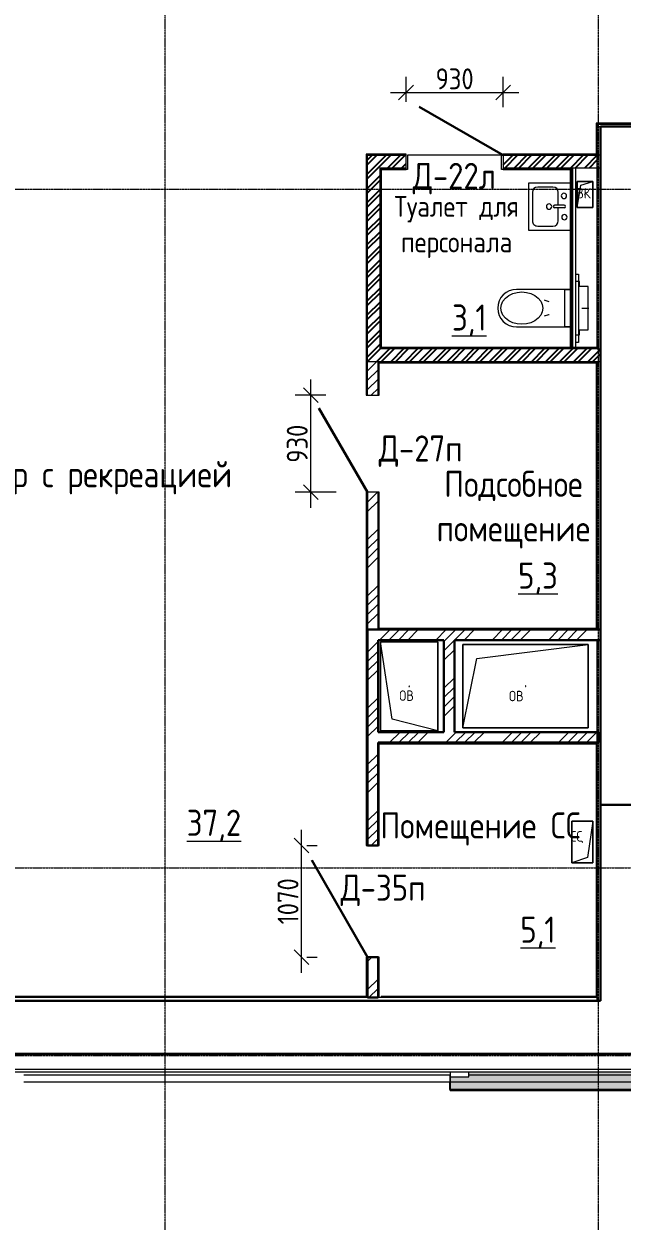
# Model space of a CAD drawing. Header units: millimetres. Extents: x -25149 to 64359, y -29707 to 46678.
# Drawn here: x 1649 to 7375, y -1590 to 9878 of the extents above; entities that cross this region are included whole.
import ezdxf

# ---------------------------------------------------------------- set-up
doc = ezdxf.new("R2010")
doc.units = ezdxf.units.MM
doc.linetypes.add('ADSK_Линия сетки', pattern=[25, 20, -2.5, 0, -2.5])
for name, color, linetype, lineweight in [('Аннотация', 7, 'Continuous', 9), ('Двери', 7, 'Continuous', 9), ('Марки дверей', 7, 'Continuous', 20), ('Марки помещений', 7, 'Continuous', 20), ('Обобщенные модели', 7, 'Continuous', 18), ('Ограждение', 7, 'Continuous', 9), ('Оси', 7, 'Continuous', 9), ('Перекрытие', 7, 'Continuous', 18), ('Размеры', 7, 'Continuous', 5), ('Сантехника', 7, 'Continuous', 18), ('Стены внутренние', 7, 'Continuous', 18), ('Стены наружные', 7, 'Continuous', 18), ('Стены несущие', 7, 'Continuous', 30), ('Стены отделка', 7, 'Continuous', 30), ('Стены штриховка', 7, 'Continuous', 9)]:
    doc.layers.add(name, color=color, linetype=linetype, lineweight=lineweight)
doc.styles.add('GOST Common_2', font='GOST_Common.ttf', dxfattribs={"width": 0.9, "height": 250})
doc.styles.add('GOST Common_5', font='GOST_Common.ttf', dxfattribs={"width": 0.9, "height": 100})
doc.styles.add('GOST Common_6', font='GOST_Common.ttf', dxfattribs={"width": 0.9, "height": 200})
doc.dimstyles.new('ADSK_Основной_2_мм', dxfattribs={"dimscale": 304.8, "dimtxt": 201.142999, "dimasz": 0.463911, "dimexe": 0.492126, "dimexo": 0.492126, "dimgap": 0.098425, "dimtad": 1, "dimrnd": 0.01, "dimdsep": 46, "dimtxsty": 'GOST Common_6', "dimblk1": 'OBLIQUE', "dimblk2": 'OBLIQUE', "dimsah": 1, "dimcen": 0.09, "dimdle": 0.492126, "dimazin": 2, "dimtfac": 1, "dimtdec": 4, "dimtix": 1, "dimtmove": 0, "dimatfit": 3, "dimfxl": 1, "dimtvp": 1, "dimtolj": 1, "dimtzin": 0, "dimlwd": 20, "dimlwe": 20, "dimarcsym": 2})

# ---------------------------------------------------------------- blocks, each defined once
blk = doc.blocks.new('AC_Дверь_Однопольная_Стальная - 900х2100Н Д32п-6552410-План 2-го этажа')
at = {"layer": 'Двери', "lineweight": 30}
blk.add_line((-465, 75), (340, 540), dxfattribs=at)
blk = doc.blocks.new('Ограждение - Ограждение-2756656-План 2-го этажа')
at = {"layer": 'Ограждение', "true_color": 0x373f43, "transparency": 33554432}
for points in [[(8028, -338), (8028, 116), (8009, 107), (7987, 107), (7966, 118), (7953, 134), (7948, 156), (7953, 178), (7967, 195), (7987, 205), (8009, 205), (8028, 197), (8028, 1539), (7849, 1717), (7849, 746), (7948, 746), (7948, 246), (7849, 246), (7849, -160), (7922, -233)], [(18243, 1539), (18282, 1539), (18282, 1717), (16198, 1717), (16198, 1698), (15798, 1698), (15798, 1717), (7849, 1717), (8028, 1539), (17981, 1539)], [(18243, 1538), (18282, 1539), (18282, 1543), (8024, 1543), (8028, 1538), (17981, 1538)], [(7848, 746), (7849, 746), (7848, 970)], [(7512, -338), (8028, -338), (7848, -160), (5909, -160), (5909, -209), (5729, -209), (5729, -338), (5909, -338)], [(8028, -339), (8023, -335), (5729, -335), (5729, -339), (8028, -339)]]:
    blk.add_hatch(color=149, dxfattribs=at).paths.add_polyline_path(points)
h = blk.add_hatch(color=149, dxfattribs=at)
h.paths.add_polyline_path([(8028, -339), (8028, 116), (8024, 114), (8024, -335), (8028, -338)])
h.paths.add_polyline_path([(8028, 196), (8028, 1539), (8024, 1543), (8024, 198), (8028, 196)])
at = {"layer": 'Ограждение'}
for p, q in [((7849, 1717), (7848, 1718)), ((7848, 1718), (8033, 1718)), ((7849, 1717), (8026, 1540)), ((8028, 1539), (7849, 1717)), ((7849, 1717), (7849, 746)), ((7849, 1717), (7849, 746)), ((15798, 1717), (7849, 1717)), ((15798, 1717), (7849, 1717)), ((8033, 1718), (9809, 1718)), ((9809, 1718), (8033, 1718)), ((10833, 1718), (12604, 1718)), ((12604, 1718), (10833, 1718)), ((13663, 1718), (15439, 1718)), ((15439, 1718), (13663, 1718)), ((18283, 1717), (16198, 1717)), ((18283, 1717), (16198, 1717)), ((16508, 1718), (18282, 1718)), ((18282, 1718), (16508, 1718)), ((8026, 1540), (8023, 1544)), ((8023, 1544), (8023, 198)), ((8023, 1544), (8024, 1543)), ((18282, 1544), (8023, 1544)), ((8024, 1543), (8026, 1540)), ((8026, 1540), (8024, 1543)), ((8024, 1543), (8024, 198)), ((8024, 1543), (8026, 1540)), ((18282, 1543), (8024, 1543)), ((8026, 1540), (8024, 1542)), ((8024, 1542), (8024, 198)), ((8024, 1542), (8024, 1542)), ((8024, 1542), (8024, 198)), ((8024, 1542), (8026, 1540)), ((18282, 1542), (8024, 1542)), ((18282, 1542), (8024, 1542)), ((8026, 1540), (8026, 197)), ((8027, 1540), (8026, 1540)), ((8026, 1540), (8026, 197)), ((8028, 1539), (8026, 1540)), ((8026, 1540), (8028, 1539)), ((18282, 1540), (8026, 1540)), ((18282, 1540), (8026, 1540)), ((8027, 1540), (8027, 196)), ((8027, 1540), (8027, 196)), ((8027, 1540), (8028, 1538)), ((18282, 1540), (8027, 1540)), ((18282, 1540), (8027, 1540)), ((8028, 1539), (8028, 196)), ((18282, 1539), (8028, 1539)), ((8028, 1538), (8028, 196)), ((18282, 1538), (8028, 1538)), ((7849, 246), (7849, -160)), ((7849, 246), (7849, -160)), ((8026, 116), (8026, -337)), ((8026, 116), (8026, -337)), ((8027, 116), (8027, -337)), ((8027, 116), (8027, -338)), ((8028, 116), (8028, -339)), ((8028, 116), (8028, -338)), ((8023, 114), (8023, -333)), ((8024, 115), (8024, -335)), ((8024, 114), (8024, -335)), ((8024, 114), (8024, -335)), ((5729, -209), (5729, -337)), ((5729, -338), (5729, -209)), ((5909, -160), (7849, -160)), ((5909, -160), (7849, -160)), ((7848, -159), (7828, -159)), ((7849, -160), (7848, -159)), ((8028, -338), (7849, -160)), ((7849, -160), (8026, -337)), ((5729, -337), (5729, -333)), ((5729, -333), (5729, -335)), ((5729, -333), (8023, -333)), ((5729, -335), (5729, -337)), ((5729, -337), (5729, -335)), ((5729, -335), (5729, -335)), ((5729, -335), (5729, -337)), ((5729, -337), (5729, -335)), ((5729, -335), (5729, -337)), ((5729, -335), (8024, -335)), ((5729, -335), (8024, -335)), ((5729, -335), (8024, -335)), ((5729, -337), (5729, -337)), ((5729, -338), (5729, -337)), ((5729, -337), (5729, -338)), ((5729, -337), (8026, -337)), ((5729, -337), (8027, -337)), ((5729, -337), (8026, -337)), ((5729, -338), (5729, -339)), ((5729, -338), (8028, -338)), ((5729, -338), (8027, -338)), ((5729, -339), (8028, -339)), ((8023, -333), (8024, -335)), ((8026, -337), (8023, -333)), ((8024, -335), (8026, -337)), ((8026, -337), (8024, -335)), ((8024, -335), (8026, -337)), ((8024, -335), (8024, -335)), ((8026, -337), (8024, -335)), ((8024, -335), (8026, -337)), ((8026, -337), (8028, -338)), ((8028, -338), (8026, -337)), ((8027, -337), (8026, -337)), ((8027, -338), (8028, -339))]:
    blk.add_line(p, q, dxfattribs=at)
blk = doc.blocks.new('GM_Отверстие прямоугольное _в плите_ - Отверстие-3479543-План 2-го этажа')
at = {"layer": 'Обобщенные модели'}
for p, q in [((-100, -200), (-100, 200)), ((-100, 200), (100, 200)), ((100, 200), (-100, 200)), ((-100, 200), (-100, -200)), ((-100, -200), (-50, 150)), ((-50, 150), (100, 200)), ((100, 200), (100, -200)), ((100, -200), (100, 200)), ((100, -200), (-100, -200)), ((-100, -200), (100, -200))]:
    blk.add_line(p, q, dxfattribs=at)
for start, end in [(360, 180), (180, 360), (60, 165), (300, 360), (195, 270)]:
    blk.add_arc((0, 0), 2.5, start, end, dxfattribs=at)
blk = doc.blocks.new('AC_Дверь_Однопольная_Деревянная - 900х2100Н композитная Д-22л-6552334-План 2-го этажа')
at = {"layer": 'Двери', "lineweight": 30}
blk.add_line((465, 75), (-340, 540), dxfattribs=at)
blk = doc.blocks.new('SND_Унитаз_Jika_Olymp_с_инсталяцией - Унитаз_ выпуск прямой_ установка на пол_693х360х360_ PN30_12_ ХВ резьба HP DN15_ К гл_ кон П DN100-V38-План 2-го этажа')
at = {"layer": 'Сантехника'}
for p, q in [((0, -62), (0, 6)), ((-327, -94), (328, -94)), ((-327, -120), (-327, -94)), ((-255, -85), (-255, -120)), ((-208, -85), (-255, -85)), ((-208, 0), (-208, -85)), ((208, 0), (-208, 0)), ((208, -85), (208, 0)), ((255, -85), (208, -85)), ((255, -120), (255, -85)), ((328, -94), (328, -120)), ((-180, -175), (-180, -687)), ((-180, -224), (-180, -175)), ((180, -224), (-180, -224)), ((180, -687), (180, -175)), ((180, -175), (180, -224))]:
    blk.add_line(p, q, dxfattribs=at)
at = {"layer": 'Сантехника', "flags": 128}
for points in [[(0, -837), (-34, -831), (-67, -817), (-97, -793), (-121, -761), (-140, -723), (-151, -681), (-155, -637), (-151, -592), (-140, -550), (-121, -512), (-97, -480), (-67, -456), (-34, -442), (0, -437)], [(-62, -376), (-72, -412), (-75, -420)], [(0, -437), (34, -442), (67, -456), (97, -480), (121, -512), (140, -550), (151, -592), (155, -637), (151, -681), (140, -723), (121, -761), (97, -793), (67, -817), (34, -831), (0, -837)], [(75, -420), (62, -379), (62, -376)]]:
    blk.add_lwpolyline(points, dxfattribs=at)
at = {"layer": 'Сантехника'}
blk.add_arc((0, -687), 180, 180, 360, dxfattribs=at)
blk = doc.blocks.new('Sink - Kitchen _11_ - 450 x 400mm-658719-План 2-го этажа')
at = {"layer": 'Сантехника'}
for p, q in [((-209, 201), (-209, -198)), ((-209, 201), (-209, -198)), ((3, 145), (3, 53)), ((28, 145), (28, 53)), ((241, -198), (241, 201)), ((241, -198), (241, 201)), ((-171, 37), (-171, -109)), ((3, 88), (-120, 88)), ((152, 88), (28, 88)), ((203, -109), (203, 37)), ((-209, -198), (241, -198)), ((-209, -198), (241, -198)), ((-120, -160), (152, -160))]:
    blk.add_line(p, q, dxfattribs=at)
for centre, radius, start, end in [((-86, 142), 25.4, 360, 180), ((-86, 142), 25.4, 180, 0), ((16, 145), 12.7, 360, 180), ((117, 147), 25.4, 360, 180), ((117, 147), 25.4, 180, 0), ((-120, 37), 50.8, 90, 180), ((16, 0), 25.4, 360, 180), ((16, 0), 25.4, 180, 0), ((16, 53), 12.7, 180, 0), ((152, 37), 50.8, 360, 90), ((-120, -109), 50.8, 180, 270), ((152, -109), 50.8, 270, 0)]:
    blk.add_arc(centre, radius, start, end, dxfattribs=at)
blk = doc.blocks.new('GM_Отверстие прямоугольное _в плите_ - Отверстие-1400775-План 2-го этажа')
at = {"layer": 'Обобщенные модели'}
for p, q in [((-75, -125), (-75, 125)), ((-75, 125), (75, 125)), ((75, 125), (-75, 125)), ((-75, 125), (-75, -125)), ((-37.5, 87.5), (75, 125)), ((75, 125), (75, -125)), ((75, -125), (75, 125)), ((-75, -125), (-37.5, 87.5)), ((75, -125), (-75, -125)), ((-75, -125), (75, -125))]:
    blk.add_line(p, q, dxfattribs=at)
for start, end in [(360, 180), (180, 360), (60, 165), (300, 360), (195, 270)]:
    blk.add_arc((0, 0), 2.5, start, end, dxfattribs=at)
blk = doc.blocks.new('AC_Дверь_Однопольная_Стальная - 1000х2100Н Д35п-металлическая-7236750-План 2-го этажа')
at = {"layer": 'Двери', "lineweight": 30}
blk.add_line((-535, 50), (392, 585), dxfattribs=at)
blk = doc.blocks.new('GM_Отверстие прямоугольное _в плите_ - Отверстие-7236357-План 2-го этажа')
at = {"layer": 'Обобщенные модели'}
for p, q in [((-425, -275), (-425, 275)), ((-425, 275), (425, 275)), ((425, 275), (-425, 275)), ((-425, 275), (-425, -275)), ((-315, 165), (425, 275)), ((425, 275), (425, -275)), ((425, -275), (425, 275)), ((-425, -275), (-315, 165)), ((425, -275), (-425, -275)), ((-425, -275), (425, -275))]:
    blk.add_line(p, q, dxfattribs=at)
for start, end in [(360, 180), (180, 360), (60, 165), (300, 360), (195, 270)]:
    blk.add_arc((0, 0), 2.5, start, end, dxfattribs=at)
blk = doc.blocks.new('GM_Отверстие прямоугольное _в плите_ - Отверстие-7254743-План 2-го этажа')
at = {"layer": 'Обобщенные модели'}
for p, q in [((-600, -400), (-600, 400)), ((-600, 400), (600, 400)), ((600, 400), (-600, 400)), ((-600, 400), (-600, -400)), ((-467, 267), (600, 400)), ((600, 400), (600, -400)), ((600, -400), (600, 400)), ((-600, -400), (-467, 267)), ((600, -400), (-600, -400)), ((-600, -400), (600, -400))]:
    blk.add_line(p, q, dxfattribs=at)
for start, end in [(360, 180), (180, 360), (60, 165), (300, 360), (195, 270)]:
    blk.add_arc((0, 0), 2.5, start, end, dxfattribs=at)
blk = doc.blocks.new('_Oblique')
at = {"color": 0, "linetype": 'ByBlock', "lineweight": -2}
blk.add_line((-0.5, -0.5), (0.5, 0.5), dxfattribs=at)
blk = doc.blocks.new('DIMBLOCK27-План 2-го этажа')
at = {"layer": 'Defpoints', "color": 0, "transparency": 16777216}
for p in [(4395, 6322), (4688, 6322), (4788, 5392)]:
    blk.add_point(p, dxfattribs=at)
at = {"layer": 'Размеры', "color": 0, "transparency": 16777216}
for p, q in [((4395, 5242), (4395, 6472)), ((4538, 6322), (4245, 6322)), ((4638, 5392), (4245, 5392))]:
    blk.add_line(p, q, dxfattribs=at)
at = {"layer": 'Размеры', "color": 0, "transparency": 16777216, "xscale": 141.4, "yscale": 141.4, "zscale": 141.4}
for p, rotation in [((4395, 6322), 90), ((4395, 5392), 270)]:
    blk.add_blockref('_Oblique', p, dxfattribs=dict(at, rotation=rotation))
at = {"layer": 'Размеры', "color": 0, "transparency": 16777216, "insert": (4265, 5857), "char_height": 200, "width": 454.11, "attachment_point": 5, "rotation": 90, "style": 'GOST Common_6'}
blk.add_mtext('\\A1;930', dxfattribs=at)
blk = doc.blocks.new('DIMBLOCK28-План 2-го этажа')
at = {"layer": 'Defpoints', "color": 0, "transparency": 16777216}
for p in [(6237, 9222), (5307, 8983), (6237, 8930)]:
    blk.add_point(p, dxfattribs=at)
at = {"layer": 'Размеры', "color": 0, "transparency": 16777216}
for p, q in [((5307, 9133), (5307, 9372)), ((6237, 9080), (6237, 9372)), ((5157, 9222), (6387, 9222))]:
    blk.add_line(p, q, dxfattribs=at)
at = {"layer": 'Размеры', "color": 0, "transparency": 16777216, "xscale": 141.4, "yscale": 141.4, "zscale": 141.4, "rotation": 180}
blk.add_blockref('_Oblique', (5307, 9222), dxfattribs=at)
at = {"layer": 'Размеры', "color": 0, "transparency": 16777216, "xscale": 141.4, "yscale": 141.4, "zscale": 141.4}
blk.add_blockref('_Oblique', (6237, 9222), dxfattribs=at)
at = {"layer": 'Размеры', "color": 0, "transparency": 16777216, "insert": (5772, 9352), "char_height": 200, "width": 454.11, "attachment_point": 5, "style": 'GOST Common_6'}
blk.add_mtext('\\A1;930', dxfattribs=at)
blk = doc.blocks.new('DIMBLOCK51-План 2-го этажа')
at = {"layer": 'Defpoints', "color": 0, "transparency": 16777216}
for p in [(4207, 2009), (4307, 2009), (4207, 939)]:
    blk.add_point(p, dxfattribs=at)
at = {"layer": 'Размеры', "color": 0, "transparency": 16777216}
for p, q in [((4307, 789), (4307, 2159)), ((4357, 2009), (4457, 2009)), ((4357, 939), (4457, 939))]:
    blk.add_line(p, q, dxfattribs=at)
at = {"layer": 'Размеры', "color": 0, "transparency": 16777216, "xscale": 141.4, "yscale": 141.4, "zscale": 141.4}
for p, rotation in [((4307, 2009), 90), ((4307, 939), 270)]:
    blk.add_blockref('_Oblique', p, dxfattribs=dict(at, rotation=rotation))
at = {"layer": 'Размеры', "color": 0, "transparency": 16777216, "insert": (4177, 1474), "char_height": 200, "width": 560.47, "attachment_point": 5, "rotation": 90, "style": 'GOST Common_6'}
blk.add_mtext('\\A1;1070', dxfattribs=at)

msp = doc.modelspace()

# ---------------------------------------------------------------- hatches: boundary and pattern name
h = msp.add_hatch()
h.set_pattern_fill('ANSI32', color=256, scale=10)
h.paths.add_polyline_path([(5058.531, 8500), (5307.317, 8500), (5307.317, 8620), (4938.531, 8620), (4938.531, 6645.084), (7168.134, 6645.084), (7168.134, 6765.084), (7138.134, 6765.084), (5058.531, 6765.084)])
h.paths.add_polyline_path([(7138.134, 8620), (6237.317, 8620), (6237.317, 8500), (7138.134, 8500)], flags=17)
at = {"layer": 'Стены внутренние'}
h = msp.add_hatch(dxfattribs=at)
h.set_pattern_fill('ANSI34', color=256, scale=20, style=0)
h.paths.add_polyline_path([(5038.531, 5391.5), (4938.531, 5391.5), (4938.531, 4076.057), (5038.531, 4076.057)])
h.paths.add_polyline_path([(5038.531, 6645.084), (4938.531, 6645.084), (4938.531, 6321.5), (5038.531, 6321.5)])
at = {"layer": 'Стены внутренние', "lineweight": 9}
h = msp.add_hatch(dxfattribs=at)
h.set_pattern_fill('ANSI34', color=256, scale=20, style=0)
h.paths.add_polyline_path([(5038.531, 551.098), (5038.531, 939.308), (4938.531, 939.308), (4938.531, 551.098)])
h.paths.add_polyline_path([(5038.531, 2009.308), (5038.531, 4076.057), (4938.531, 4076.057), (4938.531, 2009.308)])
h = msp.add_hatch(dxfattribs=at)
h.set_pattern_fill('ANSI34', color=256, scale=20, style=0)
h.paths.add_polyline_path([(5418.391, 3976.057), (7153.134, 3976.057), (7153.134, 4076.057), (5038.531, 4076.057), (5038.531, 3976.057)])
h = msp.add_hatch(dxfattribs=at)
h.set_pattern_fill('ANSI34', color=256, scale=20, style=0)
h.paths.add_polyline_path([(5669.531, 3094), (5769.531, 3094), (5769.531, 3976.057), (5669.531, 3976.057), (5669.531, 3375.579)])
h = msp.add_hatch(dxfattribs=at)
h.set_pattern_fill('ANSI34', color=256, scale=20, style=0)
h.paths.add_polyline_path([(5418.391, 2994), (7153.134, 2994), (7153.134, 3094), (5038.531, 3094), (5038.531, 2994)])

# ---------------------------------------------------------------- linework, layer by layer
at = {"layer": 'Оси', "color": 252, "linetype": 'ADSK_Линия сетки'}
for p, q in [((2999.565, -5029.374), (2999.565, 44222.998)), ((7149.565, -5029.374), (7149.565, 21857.733)), ((-10114.729, 8295), (56004.853, 8295)), ((-10114.729, 1795), (42695.51, 1795)), ((-10114.729, -5), (50212.269, -5))]:
    msp.add_line(p, q, dxfattribs=at)
at = {"layer": 'Перекрытие'}
msp.add_line((6222.317, 8620), (5322.317, 8620), dxfattribs=at)
for points in [[(5322.317, 8620), (5322.317, 8485), (5307.317, 8485), (5307.317, 8632)], [(6237.317, 8632), (6237.317, 8485), (6222.317, 8485), (6222.317, 8620)]]:
    msp.add_lwpolyline(points, dxfattribs=at)
at = {"layer": 'Стены наружные'}
for p, q in [((5048.531, 6321.5), (5048.531, 6635.084)), ((5050.531, 6321.5), (5050.531, 6633.084)), ((5048.531, 4086.057), (5048.531, 5391.5)), ((5050.531, 4088.057), (5050.531, 5391.5)), ((1648.655, -188.902), (5727.807, -188.902)), ((5727.807, -188.902), (5727.807, -258.902)), ((5728.55, -158.902), (5728.55, -188.902)), ((5908.637, -188.902), (7848.134, -188.902)), ((7918.134, -258.902), (1648.655, -258.902)), ((5724.226, -258.902), (5724.226, -328.902)), ((7988.134, -328.902), (5724.226, -328.902))]:
    msp.add_line(p, q, dxfattribs=at)
at = {"layer": 'Стены несущие'}
for p, q in [((7540.598, 8895), (7168.134, 8895)), ((7168.134, 8895), (7168.134, 521.098)), ((7168.134, 4076.057), (4928.531, 4076.057)), ((4938.531, 2009.308), (4938.531, 4076.057)), ((5038.531, 3976.057), (5669.531, 3976.057)), ((5038.531, 3094), (5038.531, 3976.057)), ((5669.531, 3976.057), (5669.531, 3094)), ((5769.531, 3976.057), (7168.134, 3976.057)), ((5769.531, 3094), (5769.531, 3976.057)), ((5669.531, 3094), (5038.531, 3094)), ((5038.531, 2994), (7153.134, 2994)), ((5038.531, 2984), (5038.531, 2994)), ((5038.531, 2009.308), (5038.531, 2984)), ((7153.134, 3094), (5769.531, 3094)), ((7153.134, 2994), (7153.134, 3094)), ((7168.134, 2398.232), (8009.14, 2398.232)), ((4938.531, 2009.308), (5038.531, 2009.308)), ((4938.531, 551.098), (4938.531, 939.308)), ((5038.531, 939.308), (4938.531, 939.308)), ((5038.531, 551.098), (5038.531, 939.308)), ((169.431, 521.098), (7168.134, 521.098)), ((4938.531, 551.098), (5038.531, 551.098)), ((-338.149, 11.098), (7678.134, 11.098))]:
    msp.add_line(p, q, dxfattribs=at)
at = {"layer": 'Стены отделка', "lineweight": 9}
for p, q in [((7126.134, 8925), (7126.134, 8632)), ((7570.598, 8927), (7128.134, 8927)), ((7560.598, 8915), (7138.134, 8915)), ((7138.134, 6765.084), (7138.134, 8915)), ((7138.134, 8895), (7168.134, 8895)), ((4926.531, 8630), (4926.531, 6321.5)), ((5307.317, 8632), (4928.531, 8632)), ((7126.134, 8632), (6237.317, 8632)), ((7168.134, 8620), (7128.134, 8620)), ((6237.317, 8500), (7168.134, 8500)), ((6237.317, 8494), (6892.025, 8494)), ((6877.025, 8494), (6877.025, 6775.584)), ((6892.025, 6765.084), (6892.025, 8494)), ((6237.317, 8485), (6892.025, 8485)), ((6932.025, 6765.084), (6932.025, 8470)), ((7138.134, 6771.084), (5064.531, 6771.084)), ((7138.134, 6780.084), (5073.531, 6780.084)), ((6877.025, 6775.584), (6892.025, 6775.584)), ((7138.134, 6765.084), (5058.531, 6765.084)), ((4938.531, 6645.084), (7168.134, 6645.084)), ((5050.531, 6633.084), (7126.134, 6633.084)), ((7126.134, 6633.084), (7126.134, 4088.057)), ((7138.134, 4076.057), (7138.134, 6645.084)), ((4926.531, 6321.5), (5050.531, 6321.5)), ((5050.531, 5391.5), (4926.531, 5391.5)), ((4926.531, 5391.5), (4926.531, 2009.308)), ((7126.134, 4088.057), (5050.531, 4088.057)), ((7138.134, 521.098), (7138.134, 3976.057)), ((5038.531, 2984), (5038.531, 2984)), ((5050.531, 2982), (7126.134, 2982)), ((5050.531, 2009.308), (5050.531, 2982)), ((7126.134, 2982), (7126.134, 563.098)), ((4926.531, 2009.308), (4938.531, 2009.308)), ((5038.531, 2009.308), (5050.531, 2009.308)), ((4938.531, 939.308), (4926.531, 939.308)), ((4926.531, 939.308), (4926.531, 563.098)), ((5050.531, 939.308), (5038.531, 939.308)), ((5050.531, 557.098), (5050.531, 939.308)), ((7138.134, 551.098), (179.449, 551.098)), ((4926.531, 563.098), (201.232, 563.098)), ((5038.531, 557.098), (5050.531, 557.098)), ((7126.134, 563.098), (5069.531, 563.098)), ((5069.531, 563.098), (5069.531, 551.098)), ((7132.134, 551.098), (7132.134, 563.098)), ((7132.134, 563.098), (7138.134, 563.098)), ((-507.343, -158.902), (7828.134, -158.902)), ((7828.134, -138.902), (-487.438, -138.902)), ((5728.666, -158.902), (5728.666, -208.902)), ((5728.666, -208.902), (5908.637, -208.902)), ((5908.637, -208.902), (5908.637, -158.902))]:
    msp.add_line(p, q, dxfattribs=at)
for points in [[(5058.531, 6765.084), (5058.531, 8500), (5307.317, 8500)], [(5064.531, 6771.084), (5064.531, 8494), (5307.317, 8494)], [(5073.531, 6780.084), (5073.531, 8485), (5307.317, 8485)]]:
    msp.add_lwpolyline(points, dxfattribs=at)
at = {"layer": 'Стены штриховка'}
for p, q in [((7128.134, 8927), (7126.134, 8927)), ((7126.134, 8927), (7126.134, 8925)), ((7572.598, 8925), (7126.134, 8925)), ((7128.134, 8927), (7128.134, 8630)), ((4928.531, 8632), (4926.531, 8632)), ((4926.531, 8632), (4926.531, 8630)), ((5307.317, 8630), (4926.531, 8630)), ((4928.531, 8632), (4928.531, 6321.5)), ((7128.134, 8630), (6237.317, 8630)), ((6237.317, 8620), (7128.134, 8620)), ((6886.025, 6775.584), (6886.025, 8494)), ((6905.025, 6765.084), (6905.025, 8500)), ((6932.025, 8295), (6932.025, 8500)), ((7138.134, 6765.084), (7168.134, 6765.084)), ((5038.531, 6321.5), (5038.531, 6645.084)), ((7128.134, 6635.084), (5048.531, 6635.084)), ((7128.134, 6635.084), (7128.134, 4086.057)), ((4928.531, 5391.5), (4928.531, 2009.308)), ((4938.531, 5391.5), (4938.531, 4076.057)), ((5038.531, 4076.057), (5038.531, 5391.5)), ((7128.134, 4086.057), (5048.531, 4086.057)), ((5048.531, 2984), (7128.134, 2984)), ((5048.531, 2009.308), (5048.531, 2984)), ((7128.134, 2984), (7128.134, 563.098)), ((4928.531, 939.308), (4928.531, 561.098)), ((5048.531, 557.098), (5048.531, 939.308)), ((4928.531, 561.098), (199.241, 561.098)), ((5069.531, 561.098), (7132.134, 561.098)), ((7128.134, 563.098), (7132.134, 563.098))]:
    msp.add_line(p, q, dxfattribs=at)
msp.add_lwpolyline([(4938.531, 6321.5), (4938.531, 8620), (5307.317, 8620)], dxfattribs=at)

# ---------------------------------------------------------------- block references
at = {"layer": 'Двери', "color": 8, "true_color": 0x7f7f7f}
msp.add_blockref('AC_Дверь_Однопольная_Деревянная - 900х2100Н композитная Д-22л-6552334-План 2-го этажа', (5772.317, 8545), dxfattribs=at)
at = {"layer": 'Двери', "rotation": 90.00000000000011}
msp.add_blockref('AC_Дверь_Однопольная_Стальная - 900х2100Н Д32п-6552410-План 2-го этажа', (5013.531, 5856.5), dxfattribs=at)
at = {"layer": 'Двери', "color": 8, "true_color": 0x7f7f7f, "rotation": 90.00000000000011}
msp.add_blockref('AC_Дверь_Однопольная_Стальная - 1000х2100Н Д35п-металлическая-7236750-План 2-го этажа', (4988.531, 1474.308), dxfattribs=at)
at = {"layer": 'Обобщенные модели'}
for name, p in [('GM_Отверстие прямоугольное _в плите_ - Отверстие-1400775-План 2-го этажа', (7019.087, 8245)), ('GM_Отверстие прямоугольное _в плите_ - Отверстие-7254743-План 2-го этажа', (6452.047, 3534))]:
    msp.add_blockref(name, p, dxfattribs=at)
for name, p, rotation in [('GM_Отверстие прямоугольное _в плите_ - Отверстие-7236357-План 2-го этажа', (5337.531, 3532.523), 89.99999999999955), ('GM_Отверстие прямоугольное _в плите_ - Отверстие-3479543-План 2-го этажа', (6995, 2042.74), 180)]:
    msp.add_blockref(name, p, dxfattribs=dict(at, rotation=rotation))
at = {"layer": 'Ограждение'}
msp.add_blockref('Ограждение - Ограждение-2756656-План 2-го этажа', (0, 0), dxfattribs=at)
at = {"layer": 'Сантехника'}
for name, p, rotation in [('Sink - Kitchen _11_ - 450 x 400mm-658719-План 2-го этажа', (6676.479, 8144.432), 270), ('SND_Унитаз_Jika_Olymp_с_инсталяцией - Унитаз_ выпуск прямой_ установка на пол_693х360х360_ PN30_12_ ХВ резьба HP DN15_ К гл_ кон П DN100-V38-План 2-го этажа', (7052.134, 7155.584), 269.9999999999998)]:
    msp.add_blockref(name, p, dxfattribs=dict(at, rotation=rotation))

# ---------------------------------------------------------------- texts
at = {"layer": 'Аннотация', "color": 251, "true_color": 0x4b4b4b, "char_height": 100, "attachment_point": 1, "line_spacing_factor": 1.022766, "style": 'GOST Common_5'}
for s, insert, width in [('\\pxt3.6,7.2,10.8,14.4,18,21.6,25.2,28.8,32.4,36,39.6,43.2,46.8,50.4,54,57.6,61.2,64.8,68.4,72,75.6,79.2,82.8,86.4,90,93.6,97.2,100.8,104.4,108,111.6,115.2;{ВК}', (6936.839, 8306.159), 156.348), ('\\pxt3.6,7.2,10.8,14.4,18,21.6,25.2,28.8,32.4,36,39.6,43.2,46.8,50.4,54,57.6,61.2,64.8,68.4,72,75.6,79.2,82.8,86.4,90,93.6,97.2,100.8,104.4,108,111.6,115.2;{ОВ}', (5242.093, 3493.733), 156.348), ('\\pxt3.6,7.2,10.8,14.4,18,21.6,25.2,28.8,32.4,36,39.6,43.2,46.8,50.4,54,57.6,61.2,64.8,68.4,72,75.6,79.2,82.8,86.4,90,93.6,97.2,100.8,104.4,108,111.6,115.2;{ОВ}', (6292.883, 3489.897), 156.348), ('\\pxt3.6,7.2,10.8,14.4,18,21.6,25.2,28.8,32.4,36,39.6,43.2,46.8,50.4,54,57.6,61.2,64.8,68.4,72,75.6,79.2,82.8,86.4,90,93.6,97.2,100.8,104.4,108,111.6,115.2;{СС}', (6880.539, 2145.755), 138.168)]:
    msp.add_mtext(s, dxfattribs=dict(at, insert=insert, width=width))
at = {"layer": 'Марки дверей', "lineweight": 9, "char_height": 250, "width": 851.4, "attachment_point": 5, "line_spacing_factor": 1.022766, "style": 'GOST Common_2'}
for s, insert in [('\\pxqc,t1.8,3.6,5.4,7.2,9,10.8,12.6,14.4,16.2,18,19.8,21.6,23.4,25.2,27,28.8,30.6,32.4,34.2,36,37.8,39.6,41.4,43.2,45,46.8,48.6,50.4,52.2,54,55.8,57.6;{Д-22л}', (5768.71, 8396.204)), ('\\pxqc,t1.8,3.6,5.4,7.2,9,10.8,12.6,14.4,16.2,18,19.8,21.6,23.4,25.2,27,28.8,30.6,32.4,34.2,36,37.8,39.6,41.4,43.2,45,46.8,48.6,50.4,52.2,54,55.8,57.6;{Д-27п}', (5447.169, 5785.644)), ('\\pxqc,t1.8,3.6,5.4,7.2,9,10.8,12.6,14.4,16.2,18,19.8,21.6,23.4,25.2,27,28.8,30.6,32.4,34.2,36,37.8,39.6,41.4,43.2,45,46.8,48.6,50.4,52.2,54,55.8,57.6;{Д-35п}', (5086.009, 1578.629))]:
    msp.add_mtext(s, dxfattribs=dict(at, insert=insert))
at = {"layer": 'Марки помещений', "lineweight": 9, "attachment_point": 5, "line_spacing_factor": 1.022766, "style": 'GOST Common_2'}
for s, insert, char_height, width in [('\\pxqc,t1.8,3.6,5.4,7.2,9,10.8,12.6,14.4,16.2,18,19.8,21.6,23.4,25.2,27,28.8,30.6,32.4,34.2,36,37.8,39.6,41.4,43.2,45,46.8,48.6,50.4,52.2,54,55.8,57.6;Туалет для персонала', (5790.798, 7933.105), 200, 1667.06759), ('\\pxqc,t1.8,3.6,5.4,7.2,9,10.8,12.6,14.4,16.2,18,19.8,21.6,23.4,25.2,27,28.8,30.6,32.4,34.2,36,37.8,39.6,41.4,43.2,45,46.8,48.6,50.4,52.2,54,55.8,57.6;{\\L3,1}', (5912.599, 7036.309), 250, 357.3), ('\\pxqc,t1.8,3.6,5.4,7.2,9,10.8,12.6,14.4,16.2,18,19.8,21.6,23.4,25.2,27,28.8,30.6,32.4,34.2,36,37.8,39.6,41.4,43.2,45,46.8,48.6,50.4,52.2,54,55.8,57.6;{Коридор с рекреацией}', (2112.613, 5530.524), 250, 3083.4), ('\\pxqc,t1.8,3.6,5.4,7.2,9,10.8,12.6,14.4,16.2,18,19.8,21.6,23.4,25.2,27,28.8,30.6,32.4,34.2,36,37.8,39.6,41.4,43.2,45,46.8,48.6,50.4,52.2,54,55.8,57.6;Подсобное помещение', (6335.234, 5224.97), 250, 1750.76819), ('\\pxqc,t1.8,3.6,5.4,7.2,9,10.8,12.6,14.4,16.2,18,19.8,21.6,23.4,25.2,27,28.8,30.6,32.4,34.2,36,37.8,39.6,41.4,43.2,45,46.8,48.6,50.4,52.2,54,55.8,57.6;{\\L5,3}', (6569.837, 4564.554), 250, 405), ('\\pxqc,t1.8,3.6,5.4,7.2,9,10.8,12.6,14.4,16.2,18,19.8,21.6,23.4,25.2,27,28.8,30.6,32.4,34.2,36,37.8,39.6,41.4,43.2,45,46.8,48.6,50.4,52.2,54,55.8,57.6;{\\L37,2}', (3467.743, 2196.324), 250, 566.1), ('\\pxqc,t1.8,3.6,5.4,7.2,9,10.8,12.6,14.4,16.2,18,19.8,21.6,23.4,25.2,27,28.8,30.6,32.4,34.2,36,37.8,39.6,41.4,43.2,45,46.8,48.6,50.4,52.2,54,55.8,57.6;{Помещение СС}', (6020.994, 2166.528), 250, 1953), ('\\pxqc,t1.8,3.6,5.4,7.2,9,10.8,12.6,14.4,16.2,18,19.8,21.6,23.4,25.2,27,28.8,30.6,32.4,34.2,36,37.8,39.6,41.4,43.2,45,46.8,48.6,50.4,52.2,54,55.8,57.6;{\\L5,1}', (6569.837, 1172.545), 250, 357.3)]:
    msp.add_mtext(s, dxfattribs=dict(at, insert=insert, char_height=char_height, width=width))

# ---------------------------------------------------------------- dimensions: what is measured, and where the dimension line sits
at = {"layer": 'Размеры'}
dim = msp.add_linear_dim(base=(6237.317, 9222.438), p1=(5307.317, 8983.291), p2=(6237.317, 8929.501), dimstyle='ADSK_Основной_2_мм', override={"dimpost": '<>', "dimfxl": 931.55432, "dimlwd": 65535, "dimlwe": 65535}, dxfattribs=at)
dim.commit()
dim.dimension.update_dxf_attribs({"geometry": 'DIMBLOCK28-План 2-го этажа', "text_midpoint": (5772.317, 9352.438)})
for base, p1, p2, override, picture, middle in [((4395.168, 6321.5), (4788.056, 5391.5), (4688.105, 6321.5), {"dimpost": '<>', "dimfxl": 935.355678, "dimlwd": 65535, "dimlwe": 65535}, 'DIMBLOCK27-План 2-го этажа', (4265.168, 5856.5)), ((4306.557, 2009.308), (4206.572, 939.308), (4206.572, 2009.308), {"dimpost": '<>', "dimfxl": 1070, "dimlwd": 65535, "dimlwe": 65535}, 'DIMBLOCK51-План 2-го этажа', (4176.557, 1474.308))]:
    dim = msp.add_linear_dim(base=base, p1=p1, p2=p2, angle=90, dimstyle='ADSK_Основной_2_мм', override=override, dxfattribs=at)
    dim.commit()
    dim.dimension.update_dxf_attribs({"geometry": picture, "text_midpoint": middle})

doc.saveas('drawing.dxf')
